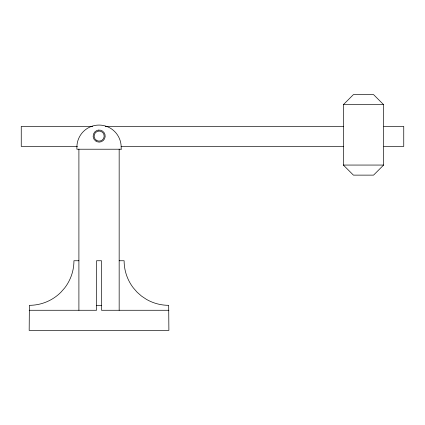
<?xml version="1.0" encoding="UTF-8"?>
<svg xmlns="http://www.w3.org/2000/svg" width="425" height="425" viewBox="0 0 425 425"><rect width="100%" height="100%" fill="white"/><g stroke="black" fill="none" stroke-linecap="round" stroke-linejoin="round"><path stroke-width="0.64" d="M343.358 104.662L353.419 94.6L373.554 94.6L383.621 104.662L383.621 165.059L373.554 175.127L353.419 175.127L343.358 165.059L343.358 104.662L383.621 104.662M92.661 126.411L21.25 126.411L21.25 146.428L77.451 146.428M105.241 126.411L343.384 126.411M383.849 126.411L403.75 126.411L403.75 146.428L383.849 146.428M121.157 146.428L343.384 146.428M343.358 165.059L383.621 165.059M78.901 260.748L73.945 260.748A44.572 44.572 0 0 1 64.738 287.879L60.892 292.262A44.572 44.572 0 0 1 29.378 305.32L29.171 330.4L168.89 330.4L168.688 305.32A44.572 44.572 0 0 1 146.402 299.349L141.552 296.108L137.169 292.262L133.328 287.879A44.572 44.572 0 0 1 124.116 260.748L119.165 260.748M96.555 305.32L101.506 305.32M29.171 310.271L96.555 310.271L96.555 260.748L101.506 260.748L101.506 310.271L168.89 310.271M119.165 149.218L119.165 310.271M78.901 149.218L78.901 310.271M98.218 130.119L96.709 130.565A6.04 6.04 0 0 0 95.593 140.967L96.98 141.722A6.04 6.04 0 0 0 105.156 136.728A6.04 6.04 0 0 0 98.218 130.119M121.178 149.218L76.888 149.218L76.888 147.204A22.142 22.142 0 0 1 99.03 125.062A22.142 22.142 0 0 1 121.178 147.204L121.178 149.218M96.188 140.154A5.031 5.031 0 0 0 104.157 136.622A5.031 5.031 0 0 0 97.113 131.484A5.031 5.031 0 0 0 96.188 140.154"/></g></svg>
